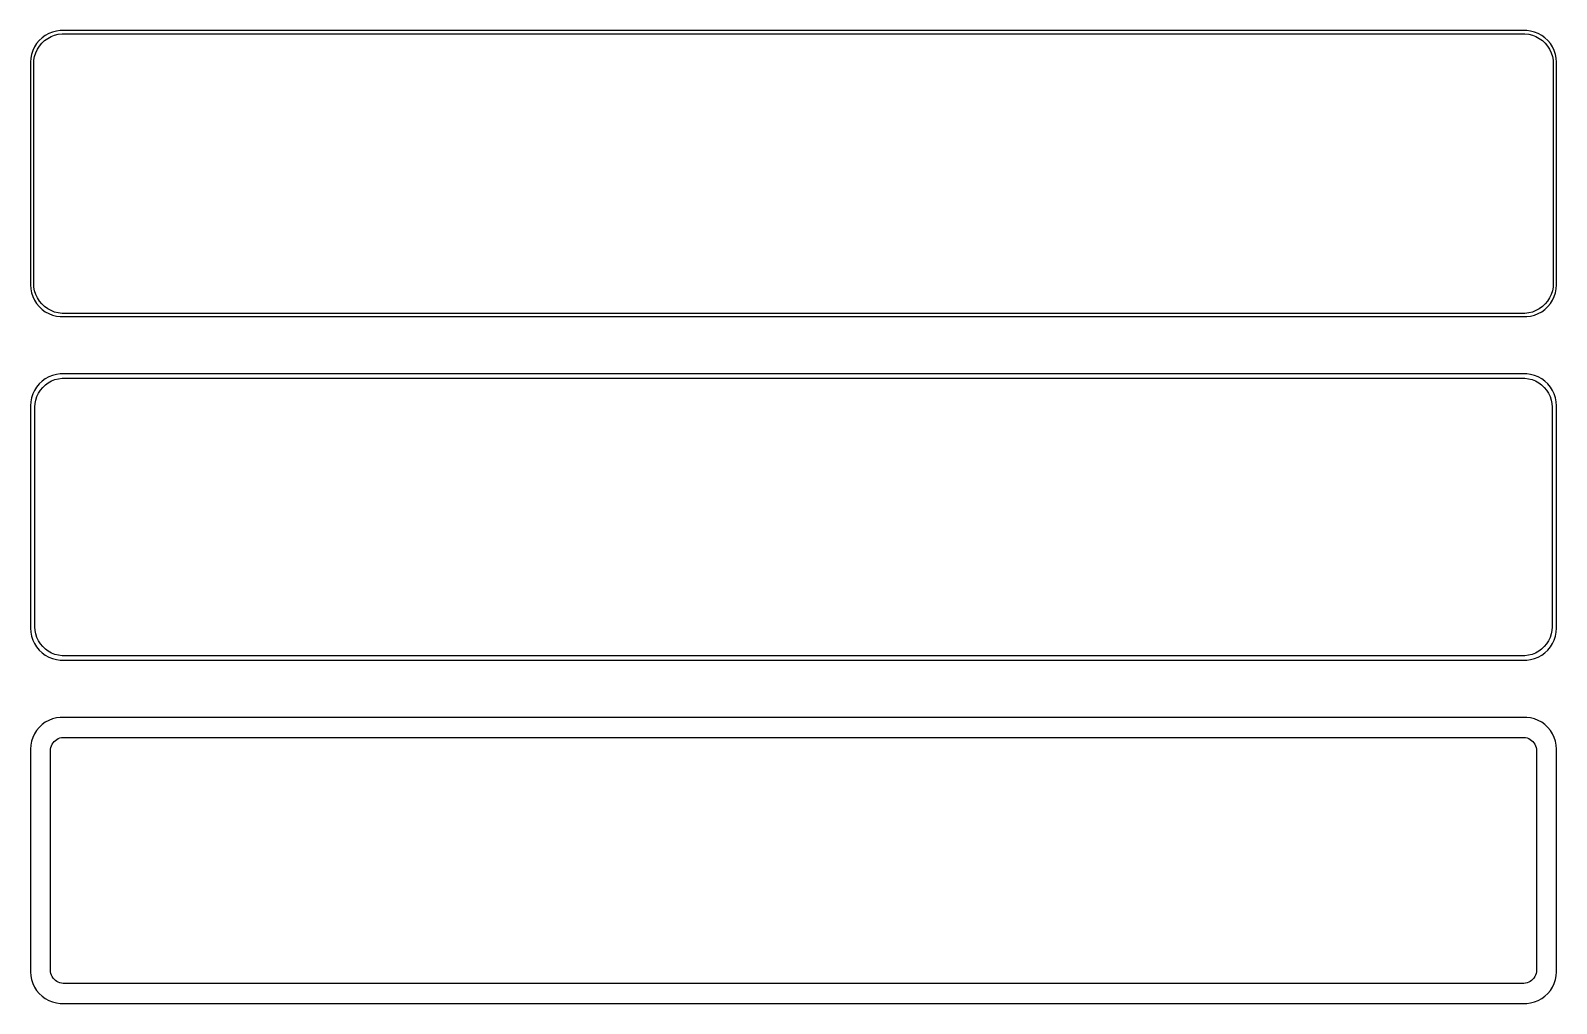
# Model space of a CAD drawing. Header units: metres. Extents: x -120 to 120, y 140 to 292.
import ezdxf

# ---------------------------------------------------------------- set-up
doc = ezdxf.new("R2010")
doc.units = ezdxf.units.M

msp = doc.modelspace()

# ---------------------------------------------------------------- linework, layer by layer
for p, q in [((-119.045, 290.439), (-119.382, 289.909)), ((-118.645, 290.923), (-119.045, 290.439)), ((-118.187, 291.353), (-118.645, 290.923)), ((-118.593, 290.042), (-118.213, 290.502)), ((-118.213, 290.502), (-117.778, 290.91)), ((-117.679, 291.722), (-118.187, 291.353)), ((-117.778, 290.91), (-117.295, 291.261)), ((-117.129, 292.024), (-117.679, 291.722)), ((-117.295, 291.261), (-116.772, 291.548)), ((-116.545, 292.255), (-117.129, 292.024)), ((-116.772, 291.548), (-116.218, 291.768)), ((-115.937, 292.411), (-116.545, 292.255)), ((-116.218, 291.768), (-115.64, 291.916)), ((-115.314, 292.49), (-115.937, 292.411)), ((-115.64, 291.916), (-115.048, 291.991)), ((115.314, 292.49), (-115.314, 292.49)), ((-115.048, 291.991), (115.048, 291.991)), ((115.048, 291.991), (115.64, 291.916)), ((115.937, 292.411), (115.314, 292.49)), ((115.64, 291.916), (116.218, 291.768)), ((116.545, 292.255), (115.937, 292.411)), ((116.218, 291.768), (116.772, 291.548)), ((117.129, 292.024), (116.545, 292.255)), ((116.772, 291.548), (117.295, 291.261)), ((117.679, 291.722), (117.129, 292.024)), ((117.295, 291.261), (117.778, 290.91)), ((118.187, 291.353), (117.679, 291.722)), ((117.778, 290.91), (118.213, 290.502)), ((118.645, 290.923), (118.187, 291.353)), ((118.213, 290.502), (118.593, 290.042)), ((119.045, 290.439), (118.645, 290.923)), ((119.382, 289.909), (119.045, 290.439)), ((-119.961, 288.127), (-120, 287.5)), ((-119.843, 288.743), (-119.961, 288.127)), ((-119.649, 289.341), (-119.843, 288.743)), ((-119.382, 289.909), (-119.649, 289.341)), ((-119.463, 287.845), (-119.351, 288.431)), ((-119.351, 288.431), (-119.166, 288.999)), ((-119.166, 288.999), (-118.912, 289.538)), ((-118.912, 289.538), (-118.593, 290.042)), ((118.593, 290.042), (118.912, 289.538)), ((118.912, 289.538), (119.166, 288.999)), ((119.166, 288.999), (119.351, 288.431)), ((119.351, 288.431), (119.463, 287.845)), ((119.649, 289.341), (119.382, 289.909)), ((119.843, 288.743), (119.649, 289.341)), ((119.961, 288.127), (119.843, 288.743)), ((120, 287.5), (119.961, 288.127)), ((-120, 287.5), (-120, 252.5)), ((-119.5, 287.25), (-119.463, 287.845)), ((-119.5, 252.75), (-119.5, 287.25)), ((119.463, 287.845), (119.5, 287.25)), ((119.5, 287.25), (119.5, 252.75)), ((120, 252.5), (120, 287.5)), ((-120, 252.5), (-119.961, 251.873)), ((-119.463, 252.155), (-119.5, 252.75)), ((-119.351, 251.569), (-119.463, 252.155)), ((119.463, 252.155), (119.351, 251.569)), ((119.5, 252.75), (119.463, 252.155)), ((119.961, 251.873), (120, 252.5)), ((-119.961, 251.873), (-119.843, 251.257)), ((-119.843, 251.257), (-119.649, 250.659)), ((-119.649, 250.659), (-119.382, 250.091)), ((-119.382, 250.091), (-119.045, 249.561)), ((-119.166, 251.001), (-119.351, 251.569)), ((-118.912, 250.462), (-119.166, 251.001)), ((-118.593, 249.958), (-118.912, 250.462)), ((-118.213, 249.498), (-118.593, 249.958)), ((118.593, 249.958), (118.213, 249.498)), ((118.912, 250.462), (118.593, 249.958)), ((119.166, 251.001), (118.912, 250.462)), ((119.045, 249.561), (119.382, 250.091)), ((119.351, 251.569), (119.166, 251.001)), ((119.382, 250.091), (119.649, 250.659)), ((119.649, 250.659), (119.843, 251.257)), ((119.843, 251.257), (119.961, 251.873)), ((-119.045, 249.561), (-118.645, 249.077)), ((-118.645, 249.077), (-118.187, 248.647)), ((-117.778, 249.09), (-118.213, 249.498)), ((-118.187, 248.647), (-117.679, 248.278)), ((-117.295, 248.739), (-117.778, 249.09)), ((-117.679, 248.278), (-117.129, 247.976)), ((-116.772, 248.452), (-117.295, 248.739)), ((-117.129, 247.976), (-116.545, 247.745)), ((-116.218, 248.232), (-116.772, 248.452)), ((-116.545, 247.745), (-115.937, 247.589)), ((-115.64, 248.084), (-116.218, 248.232)), ((-115.937, 247.589), (-115.314, 247.51)), ((-115.048, 248.009), (-115.64, 248.084)), ((-115.314, 247.51), (115.314, 247.51)), ((115.048, 248.009), (-115.048, 248.009)), ((115.64, 248.084), (115.048, 248.009)), ((115.314, 247.51), (115.937, 247.589)), ((116.218, 248.232), (115.64, 248.084)), ((115.937, 247.589), (116.545, 247.745)), ((116.772, 248.452), (116.218, 248.232)), ((116.545, 247.745), (117.129, 247.976)), ((117.295, 248.739), (116.772, 248.452)), ((117.129, 247.976), (117.679, 248.278)), ((117.778, 249.09), (117.295, 248.739)), ((117.679, 248.278), (118.187, 248.647)), ((118.213, 249.498), (117.778, 249.09)), ((118.187, 248.647), (118.645, 249.077)), ((118.645, 249.077), (119.045, 249.561)), ((-117.679, 237.722), (-118.187, 237.353)), ((-117.129, 238.024), (-117.679, 237.722)), ((-116.545, 238.255), (-117.129, 238.024)), ((-116.699, 237.393), (-116.165, 237.604)), ((-115.937, 238.411), (-116.545, 238.255)), ((-116.165, 237.604), (-115.608, 237.747)), ((-115.314, 238.49), (-115.937, 238.411)), ((-115.608, 237.747), (-115.037, 237.819)), ((115.314, 238.49), (-115.314, 238.49)), ((-115.037, 237.819), (115.037, 237.819)), ((115.037, 237.819), (115.608, 237.747)), ((115.937, 238.411), (115.314, 238.49)), ((115.608, 237.747), (116.165, 237.604)), ((116.545, 238.255), (115.937, 238.411)), ((116.165, 237.604), (116.699, 237.393)), ((117.129, 238.024), (116.545, 238.255)), ((117.679, 237.722), (117.129, 238.024)), ((118.187, 237.353), (117.679, 237.722)), ((-119.649, 235.341), (-119.843, 234.743)), ((-119.382, 235.909), (-119.649, 235.341)), ((-119.045, 236.439), (-119.382, 235.909)), ((-118.645, 236.923), (-119.045, 236.439)), ((-119.007, 234.935), (-118.762, 235.456)), ((-118.762, 235.456), (-118.454, 235.941)), ((-118.187, 237.353), (-118.645, 236.923)), ((-118.454, 235.941), (-118.088, 236.384)), ((-118.088, 236.384), (-117.668, 236.778)), ((-117.668, 236.778), (-117.203, 237.116)), ((-117.203, 237.116), (-116.699, 237.393)), ((116.699, 237.393), (117.203, 237.116)), ((117.203, 237.116), (117.668, 236.778)), ((117.668, 236.778), (118.088, 236.384)), ((118.088, 236.384), (118.454, 235.941)), ((118.645, 236.923), (118.187, 237.353)), ((118.454, 235.941), (118.762, 235.456)), ((119.045, 236.439), (118.645, 236.923)), ((118.762, 235.456), (119.007, 234.935)), ((119.382, 235.909), (119.045, 236.439)), ((119.649, 235.341), (119.382, 235.909)), ((119.843, 234.743), (119.649, 235.341)), ((-119.961, 234.127), (-120, 233.5)), ((-120, 233.5), (-120, 198.5)), ((-119.843, 234.743), (-119.961, 234.127)), ((-119.328, 233.25), (-119.292, 233.824)), ((-119.328, 198.75), (-119.328, 233.25)), ((-119.292, 233.824), (-119.185, 234.389)), ((-119.185, 234.389), (-119.007, 234.935)), ((119.007, 234.935), (119.185, 234.389)), ((119.185, 234.389), (119.292, 233.824)), ((119.292, 233.824), (119.328, 233.25)), ((119.328, 233.25), (119.328, 198.75)), ((119.961, 234.127), (119.843, 234.743)), ((120, 233.5), (119.961, 234.127)), ((120, 198.5), (120, 233.5)), ((-120, 198.5), (-119.961, 197.873)), ((-119.961, 197.873), (-119.843, 197.257)), ((-119.843, 197.257), (-119.649, 196.659)), ((-119.292, 198.176), (-119.328, 198.75)), ((-119.185, 197.611), (-119.292, 198.176)), ((-119.007, 197.065), (-119.185, 197.611)), ((-118.762, 196.544), (-119.007, 197.065)), ((119.007, 197.065), (118.762, 196.544)), ((119.185, 197.611), (119.007, 197.065)), ((119.292, 198.176), (119.185, 197.611)), ((119.328, 198.75), (119.292, 198.176)), ((119.649, 196.659), (119.843, 197.257)), ((119.843, 197.257), (119.961, 197.873)), ((119.961, 197.873), (120, 198.5)), ((-119.649, 196.659), (-119.382, 196.091)), ((-119.382, 196.091), (-119.045, 195.561)), ((-119.045, 195.561), (-118.645, 195.077)), ((-118.454, 196.059), (-118.762, 196.544)), ((-118.645, 195.077), (-118.187, 194.647)), ((-118.088, 195.616), (-118.454, 196.059)), ((-118.187, 194.647), (-117.679, 194.278)), ((-117.668, 195.222), (-118.088, 195.616)), ((-117.203, 194.884), (-117.668, 195.222)), ((-116.699, 194.607), (-117.203, 194.884)), ((-116.165, 194.396), (-116.699, 194.607)), ((116.699, 194.607), (116.165, 194.396)), ((117.203, 194.884), (116.699, 194.607)), ((117.668, 195.222), (117.203, 194.884)), ((118.088, 195.616), (117.668, 195.222)), ((117.679, 194.278), (118.187, 194.647)), ((118.454, 196.059), (118.088, 195.616)), ((118.187, 194.647), (118.645, 195.077)), ((118.762, 196.544), (118.454, 196.059)), ((118.645, 195.077), (119.045, 195.561)), ((119.045, 195.561), (119.382, 196.091)), ((119.382, 196.091), (119.649, 196.659)), ((-117.679, 194.278), (-117.129, 193.976)), ((-117.129, 193.976), (-116.545, 193.745)), ((-116.545, 193.745), (-115.937, 193.589)), ((-115.608, 194.253), (-116.165, 194.396)), ((-115.937, 193.589), (-115.314, 193.51)), ((-115.037, 194.181), (-115.608, 194.253)), ((-115.314, 193.51), (115.314, 193.51)), ((115.037, 194.181), (-115.037, 194.181)), ((115.608, 194.253), (115.037, 194.181)), ((115.314, 193.51), (115.937, 193.589)), ((116.165, 194.396), (115.608, 194.253)), ((115.937, 193.589), (116.545, 193.745)), ((116.545, 193.745), (117.129, 193.976)), ((117.129, 193.976), (117.679, 194.278)), ((-119.045, 182.439), (-119.382, 181.909)), ((-118.645, 182.923), (-119.045, 182.439)), ((-118.187, 183.353), (-118.645, 182.923)), ((-117.679, 183.722), (-118.187, 183.353)), ((-117.129, 184.024), (-117.679, 183.722)), ((-116.545, 184.255), (-117.129, 184.024)), ((-115.937, 184.411), (-116.545, 184.255)), ((-115.314, 184.49), (-115.937, 184.411)), ((115.314, 184.49), (-115.314, 184.49)), ((115.937, 184.411), (115.314, 184.49)), ((116.545, 184.255), (115.937, 184.411)), ((117.129, 184.024), (116.545, 184.255)), ((117.679, 183.722), (117.129, 184.024)), ((118.187, 183.353), (117.679, 183.722)), ((118.645, 182.923), (118.187, 183.353)), ((119.045, 182.439), (118.645, 182.923)), ((119.382, 181.909), (119.045, 182.439)), ((-119.961, 180.127), (-120, 179.5)), ((-119.843, 180.743), (-119.961, 180.127)), ((-119.649, 181.341), (-119.843, 180.743)), ((-119.382, 181.909), (-119.649, 181.341)), ((-116.793, 179.775), (-116.711, 180.027)), ((-116.711, 180.027), (-116.599, 180.266)), ((-116.599, 180.266), (-116.457, 180.49)), ((-116.457, 180.49), (-116.288, 180.694)), ((-116.288, 180.694), (-116.095, 180.875)), ((-116.095, 180.875), (-115.88, 181.031)), ((-115.88, 181.031), (-115.648, 181.159)), ((-115.648, 181.159), (-115.402, 181.256)), ((-115.402, 181.256), (-115.145, 181.322)), ((-115.145, 181.322), (-114.882, 181.355)), ((-114.882, 181.355), (114.882, 181.355)), ((114.882, 181.355), (115.145, 181.322)), ((115.145, 181.322), (115.402, 181.256)), ((115.402, 181.256), (115.648, 181.159)), ((115.648, 181.159), (115.88, 181.031)), ((115.88, 181.031), (116.095, 180.875)), ((116.095, 180.875), (116.288, 180.694)), ((116.288, 180.694), (116.457, 180.49)), ((116.457, 180.49), (116.599, 180.266)), ((116.599, 180.266), (116.711, 180.027)), ((116.711, 180.027), (116.793, 179.775)), ((119.649, 181.341), (119.382, 181.909)), ((119.843, 180.743), (119.649, 181.341)), ((119.961, 180.127), (119.843, 180.743)), ((120, 179.5), (119.961, 180.127)), ((-120, 179.5), (-120, 144.5)), ((-116.86, 179.25), (-116.843, 179.514)), ((-116.86, 144.75), (-116.86, 179.25)), ((-116.843, 179.514), (-116.793, 179.775)), ((116.793, 179.775), (116.843, 179.514)), ((116.843, 179.514), (116.86, 179.25)), ((116.86, 179.25), (116.86, 144.75)), ((120, 144.5), (120, 179.5)), ((-120, 144.5), (-119.961, 143.873)), ((-116.843, 144.486), (-116.86, 144.75)), ((-116.793, 144.225), (-116.843, 144.486)), ((-116.711, 143.973), (-116.793, 144.225)), ((116.793, 144.225), (116.711, 143.973)), ((116.843, 144.486), (116.793, 144.225)), ((116.86, 144.75), (116.843, 144.486)), ((119.961, 143.873), (120, 144.5)), ((-119.961, 143.873), (-119.843, 143.257)), ((-119.843, 143.257), (-119.649, 142.659)), ((-119.649, 142.659), (-119.382, 142.091)), ((-119.382, 142.091), (-119.045, 141.561)), ((-116.599, 143.734), (-116.711, 143.973)), ((-116.457, 143.51), (-116.599, 143.734)), ((-116.288, 143.306), (-116.457, 143.51)), ((-116.095, 143.125), (-116.288, 143.306)), ((-115.88, 142.969), (-116.095, 143.125)), ((-115.648, 142.841), (-115.88, 142.969)), ((-115.402, 142.744), (-115.648, 142.841)), ((-115.145, 142.678), (-115.402, 142.744)), ((-114.882, 142.645), (-115.145, 142.678)), ((114.882, 142.645), (-114.882, 142.645)), ((115.145, 142.678), (114.882, 142.645)), ((115.402, 142.744), (115.145, 142.678)), ((115.648, 142.841), (115.402, 142.744)), ((115.88, 142.969), (115.648, 142.841)), ((116.095, 143.125), (115.88, 142.969)), ((116.288, 143.306), (116.095, 143.125)), ((116.457, 143.51), (116.288, 143.306)), ((116.599, 143.734), (116.457, 143.51)), ((116.711, 143.973), (116.599, 143.734)), ((119.045, 141.561), (119.382, 142.091)), ((119.382, 142.091), (119.649, 142.659)), ((119.649, 142.659), (119.843, 143.257)), ((119.843, 143.257), (119.961, 143.873)), ((-119.045, 141.561), (-118.645, 141.077)), ((-118.645, 141.077), (-118.187, 140.647)), ((-118.187, 140.647), (-117.679, 140.278)), ((-117.679, 140.278), (-117.129, 139.976)), ((-117.129, 139.976), (-116.545, 139.745)), ((-116.545, 139.745), (-115.937, 139.589)), ((-115.937, 139.589), (-115.314, 139.51)), ((-115.314, 139.51), (115.314, 139.51)), ((115.314, 139.51), (115.937, 139.589)), ((115.937, 139.589), (116.545, 139.745)), ((116.545, 139.745), (117.129, 139.976)), ((117.129, 139.976), (117.679, 140.278)), ((117.679, 140.278), (118.187, 140.647)), ((118.187, 140.647), (118.645, 141.077)), ((118.645, 141.077), (119.045, 141.561))]:
    msp.add_line(p, q)

doc.saveas('drawing.dxf')
